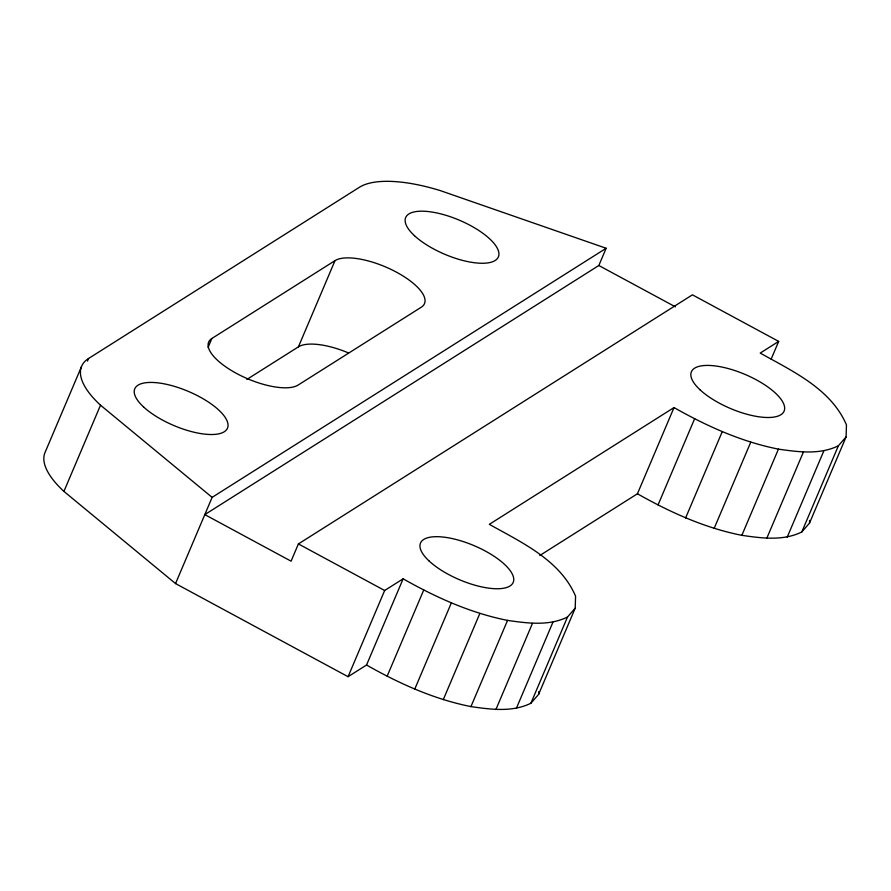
<?xml version="1.0" encoding="UTF-8"?>
<svg xmlns="http://www.w3.org/2000/svg" width="891" height="891" viewBox="0 0 891 891"><rect width="100%" height="100%" fill="white"/><g stroke="black" fill="none" stroke-linecap="round" stroke-linejoin="round"><path stroke-width="1.34" d="M81.46 366.691L44.862 452.895A108.078 39.783 23 0 0 63.918 491.398L175.538 583.572L348.069 676.703L366.535 665.02C399.246 683.564 433.906 699.223 470.949 706.596C490.818 709.436 512.169 712.432 530.902 703.244L538.632 694.334L538.699 691.672M538.632 694.334L575.218 608.13L575.564 596.135C560.116 560.06 521.647 542.508 489.326 524.331L674.019 407.566C706.73 426.098 741.39 441.769 778.433 449.131C798.303 451.971 819.653 454.978 838.386 445.778L846.105 436.88L846.45 424.884C831.013 388.81 792.545 371.257 760.212 353.081L778.678 341.398L692.418 294.832L298.396 543.933L291.079 561.174L204.807 514.608L598.83 265.507L606.158 248.266L440.065 190.529A108.078 39.783 23 0 0 359.452 187.255L88.554 358.505L87.485 361.033M539.79 555.505L637.433 493.77C670.132 512.303 704.792 527.973 741.847 535.335C761.705 538.186 783.066 541.182 801.789 531.983L809.518 523.084L809.596 520.422M63.918 491.398L100.516 405.193A108.078 39.783 23 0 1 88.554 358.505M208.104 347.356L211.88 338.48L335.005 260.64A50.364 18.544 23 0 1 396.606 272.245A50.364 18.544 23 0 1 421.276 307.206L298.14 385.046A50.364 18.544 23 0 1 236.538 373.44A50.364 18.544 23 0 1 211.88 338.48M175.538 583.572L212.125 497.367L606.158 248.266M246.818 379.466L298.418 346.844L335.005 260.64M348.069 676.703L384.656 590.499L403.133 578.816C435.833 597.36 470.493 613.019 507.547 620.392C527.405 623.232 548.767 626.228 567.489 617.04L575.218 608.13M366.535 665.02L403.133 578.816M387.162 676.158L423.76 589.953M414.683 689.289L451.269 603.084M443.261 699.669L479.848 613.465M470.949 706.596L507.547 620.392M495.875 709.581L532.462 623.377M516.323 708.445L552.91 622.241M530.902 703.244L567.489 617.04M637.433 493.77L674.019 407.566M658.059 504.907L694.646 418.703M685.569 518.039L722.167 431.834M771.149 359.151L778.678 341.398M714.148 528.419L750.745 442.214M741.847 535.335L778.433 449.131M766.761 538.331L803.359 452.127M787.21 537.184L823.796 450.98M801.789 531.983L838.386 445.778M809.518 523.084L846.105 436.88M598.83 265.507L675.378 306.827M298.396 543.933L384.656 590.499M100.516 405.193L212.125 497.367M298.418 346.844A50.364 18.544 23 0 1 348.225 352.825M414.46 235.692A50.364 18.544 23 0 0 495.151 260.506A50.364 18.544 23 0 0 446.447 215.466A50.364 18.544 23 0 0 414.46 235.692M143.562 406.942A50.364 18.544 23 0 0 224.265 431.756A50.364 18.544 23 0 0 175.56 386.716A50.364 18.544 23 0 0 143.562 406.942M700.181 389.924A50.364 18.544 23 0 0 780.872 414.738A50.364 18.544 23 0 0 732.168 369.698A50.364 18.544 23 0 0 700.181 389.924M429.284 561.174A50.364 18.544 23 0 0 509.986 585.988A50.364 18.544 23 0 0 461.282 540.96A50.364 18.544 23 0 0 429.284 561.174"/></g></svg>
